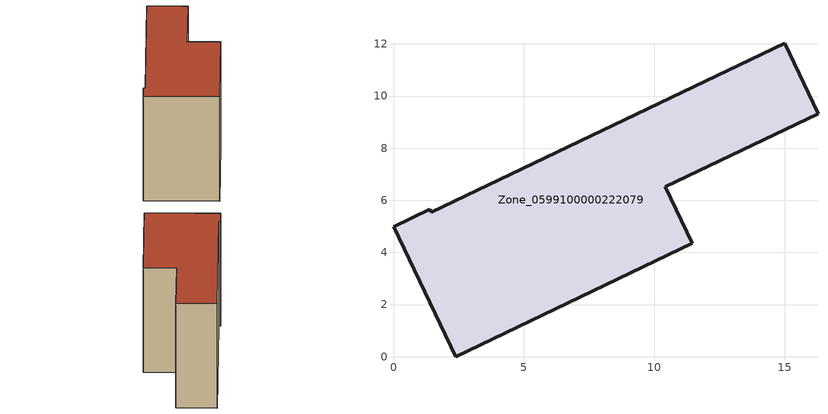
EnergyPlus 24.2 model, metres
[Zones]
Zone_0599100000222079
 floor ground (C_G): 11.46,4.34 2.38,0 0,4.99 1.4,5.66 1.45,5.54 15,12.02 16.28,9.31 10.42,6.52 z0
 wall outside (C_F): 2.38,0 11.46,4.34 10.42,6.52 16.28,9.31 15,12.02 1.45,5.54 1.4,5.66 0,4.99 2.38,0 z0:8.17
 roof outside (C_R): 15,12.02 1.45,5.54 1.4,5.66 0,4.99 2.38,0 11.46,4.34 10.42,6.52 16.28,9.31 z8.17
[BUILDING]
Pand.0599100000222079: North Axis=0; Terrain=City; Loads Convergence Tolerance Value=0.04; Temperature Convergence Tolerance Value=0.4; Solar Distribution=FullExterior; Maximum Number of Warmup Days=25; Minimum Number of Warmup Days=1
[Site:Location]
Rotterdam.The.Hague.AP_ZH_NLD Design_Conditions: Latitude=51.96; Longitude=4.45; Time Zone=1; Elevation=-4.5
[SITE:GROUNDTEMPERATURE:BUILDINGSURFACE]
18, 18, 18, 18, 18, 18, 18, 18, 18, 18, 18, 18
[MATERIAL] Thermal Absorptance=0.9; Solar Absorptance=0.7; Visible Absorptance=0.7
Name | Roughness | Thickness | Conductivity | Density | Specific Heat
G.TI.1975-1991 | MediumSmooth | 0.15 | 0.288461 | 540 | 1210
F.TI.1975-1991 | Rough | 0.3 | 0.230769 | 1920 | 840
R.TI.1975-1991 | MediumRough | 0.2 | 0.153846 | 1500 | 1000
[CONSTRUCTION]
C_G: G.TI.1975-1991
C_F: F.TI.1975-1991
C_R: R.TI.1975-1991
[ZONE]
Zone_0599100000222079: Type=1; Multiplier=1; Ceiling Height=Autocalculate; Volume=Autocalculate; Floor Area=autocalculate; Part of Total Floor Area=Yes
[ZONEINFILTRATION:DESIGNFLOWRATE]
Infil_Zone_0599100000222079: Zone or ZoneList or Space or SpaceList=Zone_0599100000222079; Schedule=AlwaysOn; Design Flow Rate Calculation Method=Flow/Area; Flow Rate per Floor Area=0.003; Constant Term Coefficient=1; Temperature Term Coefficient=0; Velocity Term Coefficient=0; Velocity Squared Term Coefficient=0
[HVACTEMPLATE:ZONE:IDEALLOADSAIRSYSTEM]
Zone_0599100000222079: Maximum Heating Supply Air Temperature=50; Minimum Cooling Supply Air Temperature=13; Maximum Heating Supply Air Humidity Ratio=0.0156; Minimum Cooling Supply Air Humidity Ratio=0.0077; Heating Limit=NoLimit; Cooling Limit=NoLimit; Dehumidification Control Type=ConstantSensibleHeatRatio; Cooling Sensible Heat Ratio=0.7; Dehumidification Setpoint=60; Humidification Control Type=None; Humidification Setpoint=30; Outdoor Air Method=None; Outdoor Air Flow Rate per Person=0.00944; Outdoor Air Flow Rate per Zone Floor Area=0; Outdoor Air Flow Rate per Zone=0; Demand Controlled Ventilation Type=None; Outdoor Air Economizer Type=NoEconomizer; Heat Recovery Type=None; Sensible Heat Recovery Effectiveness=0.7; Latent Heat Recovery Effectiveness=0.65
[ZONECONTROL:THERMOSTAT]
ThermostatControl_Zone_0599100000222079: Zone or ZoneList=Zone_0599100000222079; Control Type Schedule=DualSetpointControlType; Control 1=Thermostat_Zone_0599100000222079; Temperature Difference Between Cutout And Setpoint=0
[THERMOSTATSETPOINT:DUALSETPOINT]
Thermostat_Zone_0599100000222079: Heating Setpoint Temperature Schedule=HeatingSetpoint_Zone_0599100000222079; Cooling Setpoint Temperature Schedule=CoolingSetpoint_Zone_0599100000222079
[SCHEDULE:COMPACT]
HeatingSetpoint_Zone_0599100000222079: Through: 12/31, For: AllDays, Until: 24:00, 21
CoolingSetpoint_Zone_0599100000222079: Through: 12/31, For: AllDays, Until: 24:00, 24
DualSetpointControlType: Through: 12/31, For: AllDays, Until: 24:00, 4
AlwaysOn: Through: 12/31, For: AllDays, Until: 24:00, 1
